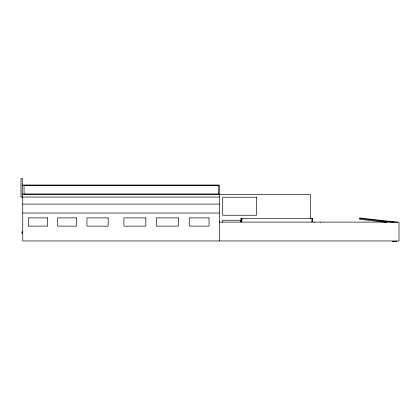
<?xml version="1.0" encoding="UTF-8"?>
<svg xmlns="http://www.w3.org/2000/svg" width="420" height="420" viewBox="0 0 420 420"><rect width="100%" height="100%" fill="white"/><g stroke="black" fill="none" stroke-linecap="round" stroke-linejoin="round"><path stroke-width="0.63" d="M241.012 218.426L241.012 218.768L241.847 218.768L241.647 221.582L240.812 221.582L241.012 218.426L312.721 218.426L312.721 221.582L311.966 221.582M22.286 185.078L219.34 185.078L219.34 240.959M24.045 185.64L218.3 185.64M24.045 194.082L218.3 194.082M22.207 194.182L219.34 194.182M219.34 194.318L310.338 194.318L310.338 218.935M219.34 197.053L21 197.053L21 178.374L22.286 178.374L22.207 197.053M22.738 204.094L219.34 204.094M22.738 213.019L219.34 213.019M312.721 218.768L311.966 218.768L311.966 222.107M241.563 220.243L222.71 220.243L222.71 222.185M219.34 222.107L399 222.107L399 240.959L22.738 240.959L22.738 197.053M314.375 222.296L314.675 222.296M320.119 222.296L320.423 222.296M22.738 231.882L22.061 231.882L22.061 233.053L22.738 233.053M22.738 232.459L22.134 232.459L22.134 233.163L22.738 233.163M22.061 232.559L22.738 232.559M392.165 241.474L396.554 241.474M392.306 241.626L396.69 241.626M397.556 222.238L359.767 217.933L359.609 219.282L386.978 222.401M359.704 218.458L394.238 222.39M241.847 218.426L241.847 222.107M241.647 221.225L241.647 221.582M240.812 221.225L240.812 221.582M218.3 194.46L218.3 185.262L24.045 185.262L24.045 194.46M217.938 185.231L217.938 185.609M24.292 185.231L24.292 185.609M256.515 197.237L222.71 197.237L222.71 215.245L256.515 215.245L256.515 197.237M47.623 217.891L28.34 217.891L28.34 226.128L47.623 226.128L47.623 217.891M76.582 217.891L57.603 217.891L57.603 226.128L76.582 226.128L76.582 217.891M108.176 217.891L86.94 217.891L86.94 226.128L108.176 226.128L108.176 217.891M145.834 217.891L123.905 217.891L123.905 226.128L145.834 226.128L145.834 217.891M178.348 217.891L156.266 217.891L156.266 226.128L178.348 226.128L178.348 217.891M209.05 217.891L189.236 217.891L189.236 226.128L209.05 226.128L209.05 217.891"/></g></svg>
